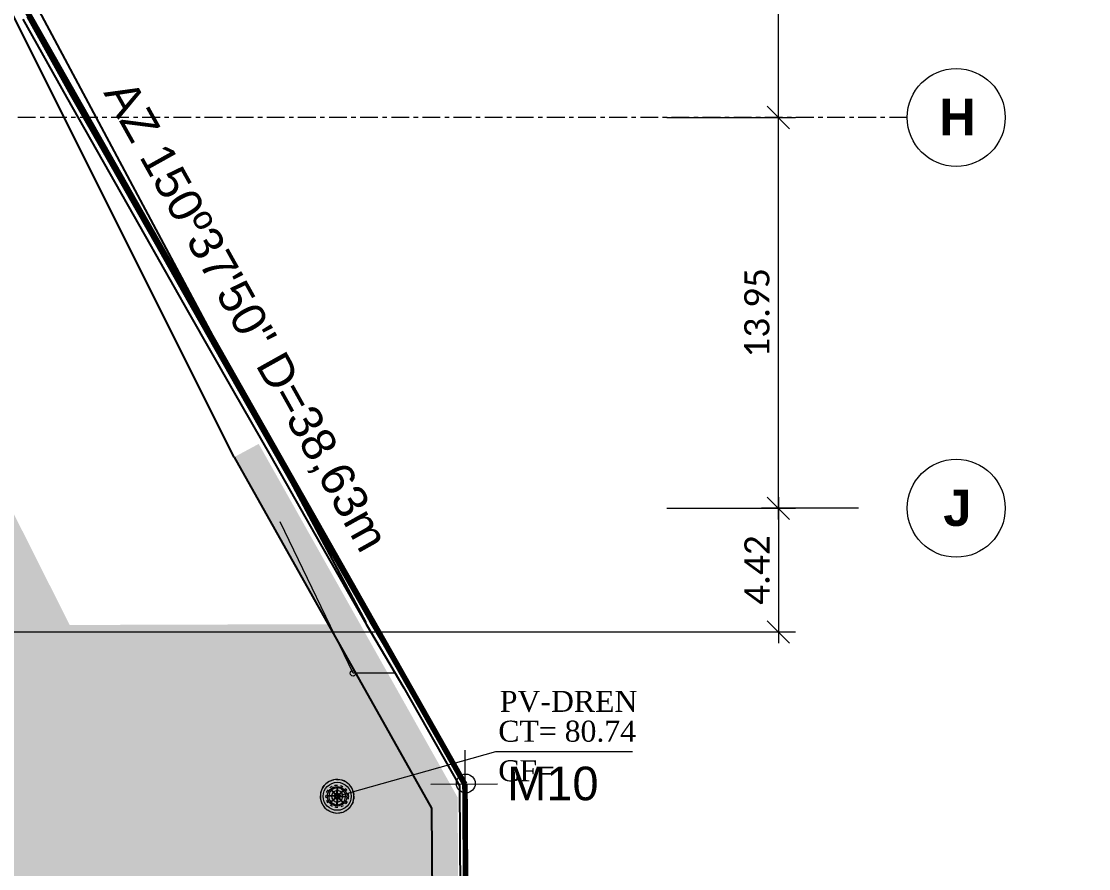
# Model space of a CAD drawing. Header units: metres. Extents: x 1156 to 2335, y -13 to 268.
# Drawn here: x 1385.97 to 1424.07, y 125.44 to 155.69 of the extents above; entities that cross this region are included whole.
import ezdxf

# ---------------------------------------------------------------- set-up
doc = ezdxf.new("R2010")
doc.units = ezdxf.units.M
doc.header["$LTSCALE"] = 0.05
doc.header["$PDMODE"] = 1
for name, pattern in [('Contínua', [0]), ('Dash dot', [0.021, 0.01, -0.005000000000000001, 0.001, -0.005000000000000001]), ('Grid Line', [0.022225, 0.0127, -0.003175, 0.003175, -0.003175])]:
    doc.linetypes.add(name, pattern=pattern)
doc.layers.get('0').update_dxf_attribs({"lineweight": 0})
doc.layers.get('Defpoints').update_dxf_attribs({"lineweight": 15})
for name, color, linetype, lineweight in [('#COTAS', 7, 'Continuous', 18), ('LEGENDA', 7, 'Contínua', 13), ('maquina', 3, 'Continuous', 20), ('P-SANR-FIXT', 7, 'Continuous', 9), ('S-GRID-IDEN', 7, 'Continuous', 5), ('S-GRID-IDEN-1', 7, 'Continuous', 18)]:
    doc.layers.add(name, color=color, linetype=linetype, lineweight=lineweight)
for name, color, linetype in [('ARQ_RUA', 2, 'Continuous'), ('HACHURA', 252, 'Continuous'), ('Muro azimute', 5, 'Continuous'), ('RUA', 2, 'Continuous'), ('sh- grama', 63, 'Continuous'), ('talude', 2, 'Continuous')]:
    doc.layers.add(name, color=color, linetype=linetype)
doc.layers.add('S-GRID-1', color=7, linetype='Grid Line', lineweight=5, true_color=0x0080c0)
doc.styles.add('Arial_B', font='arialbd.ttf', dxfattribs={"height": 1.299999999999998})
doc.styles.add('Calibri', font='calibri.ttf', dxfattribs={"height": 0.9})
doc.styles.add('L50', font='romans.shx', dxfattribs={"height": 0.75})
doc.styles.add('PDF Arial', font='arial.ttf')
doc.dimstyles.new('_Linear__M_MM_1_8mm', dxfattribs={"dimscale": 0.3048, "dimtxt": 0.9, "dimasz": 2.624671916010499, "dimexe": 2, "dimexo": 0.0625, "dimgap": 1, "dimtad": 1, "dimrnd": 0.001, "dimzin": 0, "dimdsep": 46, "dimtxsty": 'Calibri', "dimblk1": 'OBLIQUE', "dimblk2": 'OBLIQUE', "dimsah": 1, "dimcen": 0.09, "dimdle": 1.312335958005249, "dimclrd": 1, "dimclre": 1, "dimclrt": 1, "dimazin": 0, "dimtfac": 1, "dimtix": 1, "dimtmove": 0, "dimatfit": 3, "dimfxl": 0.1, "dimtvp": 1, "dimtolj": 1, "dimtzin": 0, "dimlwd": 5, "dimlwe": 5, "dimarcsym": 2})

# ---------------------------------------------------------------- blocks, each defined once
blk = doc.blocks.new('Poço de visita com grelha - DI - 1200mm-2499239-ESQUEMA IMPLANTAÇÃO GERAL Copiar 1')
at = {"layer": 'P-SANR-FIXT'}
for p, q in [((-0.2190852182830069, 0.4199428967321715), (-0.2544574053489247, 0.4553150837980894)), ((-0.009999999999999615, 0.2391419496966258), (-0.2403152697251937, 0.4694572194218202)), ((-0.02414213562373077, 0.2249998140728951), (-0.2190852182830069, 0.4199428967321715)), ((-0.009999999999999615, 0.2391419496966258), (-0.009999999999999615, 0.564856927763613)), ((0.01000000000000039, 0.2391419496966259), (0.01000000000000039, 0.564856927763613)), ((0.0100000000000004, 0.2391419496966259), (0.2403152697251944, 0.4694572194218202)), ((0.02414213562373144, 0.224999814072895), (0.2544574053489254, 0.4553150837980892)), ((-0.02414213562373078, 0.2249998140728951), (-0.3498571136907177, 0.2249998140728951)), ((-0.02414213562373035, 0.2049998140728951), (-0.3498571136907179, 0.2049998140728951)), ((-0.02414213562373036, 0.2049998140728951), (-0.2544574053489246, -0.02531545565229942)), ((-0.009999999999999615, 0.190857678449164), (-0.2403152697251938, -0.0394575912760305)), ((-0.009999999999999615, 0.190857678449164), (-0.009999999999999615, -0.1348572996178232)), ((0.01000000000000039, 0.1908576784491638), (0.01000000000000039, -0.1348572996178232)), ((0.0100000000000004, 0.1908576784491638), (0.2403152697251944, -0.03945759127603039)), ((0.02414213562373145, 0.224999814072895), (0.3498571136907185, 0.224999814072895)), ((0.0241421356237311, 0.2049998140728951), (0.2544574053489254, -0.02531545565229952)), ((0.02414213562373107, 0.2049998140728951), (0.3498571136907184, 0.2049998140728951))]:
    blk.add_line(p, q, dxfattribs=at)
at = {"layer": 'P-SANR-FIXT', "color": 8, "linetype": 'Dash dot', "true_color": 0x808080}
for radius in [0.6000000000000006, 0.4000000000000006]:
    blk.add_circle((1.586231146433192e-17, 0.2149998140728949), radius, dxfattribs=at)
at = {"layer": 'P-SANR-FIXT', "color": 5, "true_color": 0x0000ff}
blk.add_circle((4.229949723821847e-18, 0.2149998140728949), 0.5000000000000003, dxfattribs=at)
at = {"layer": 'P-SANR-FIXT'}
blk.add_circle((3.468558773533914e-16, 0.2149998140728949), 0.3500000000000003, dxfattribs=at)
for centre, radius, start, end in [((-6.767919558114955e-17, 0.2149998140728952), 0.6000000000000006, 359.9999999999996, 179.9999999999998), ((3.468558773533914e-16, 0.2149998140728949), 0.2999999999999999, 136.9102131717099, 178.0897868282901), ((3.468558773533914e-16, 0.2149998140728949), 0.2999999999999998, 91.91021317170986, 133.0897868282901), ((3.468558773533914e-16, 0.2149998140728949), 0.1999999999999998, 92.86598398259879, 132.1340160174012), ((3.468558773533914e-16, 0.2149998140728949), 0.2999999999999999, 46.91021317170993, 88.08978682828999), ((3.394534653367032e-16, 0.2149998140728949), 0.1999999999999998, 47.86598398259883, 87.13401601740104), ((3.468558773533914e-16, 0.2149998140728949), 0.3, 1.910213171709836, 43.08978682829007), ((0, 0.2149998140728952), 0.6000000000000004, 179.9999999999998, 359.9999999999992), ((3.468558773533914e-16, 0.2149998140728949), 0.3, 181.9102131717096, 223.0897868282897), ((3.468558773533914e-16, 0.2149998140728949), 0.2, 137.8659839825988, 177.1340160174011), ((3.468558773533914e-16, 0.2149998140728949), 0.2, 182.8659839825985, 222.1340160174008), ((3.468558773533914e-16, 0.2149998140728949), 0.1999999999999998, 227.8659839825985, 267.1340160174009), ((3.468558773533914e-16, 0.2149998140728949), 0.09999999999999999, 140.7391704772668, 174.2608295227332), ((3.468558773533914e-16, 0.2149998140728949), 0.1, 185.7391704772664, 219.2608295227329), ((3.468558773533914e-16, 0.2149998140728949), 0.09999999999999994, 95.7391704772667, 129.2608295227332), ((3.468558773533914e-16, 0.2149998140728949), 0.09999999999999995, 230.7391704772664, 264.2608295227329), ((3.468558773533914e-16, 0.2149998140728949), 0.09999999999999991, 50.73917047726678, 84.26082952273312), ((3.468558773533914e-16, 0.2149998140728949), 0.09999999999999992, 275.7391704772665, 309.2608295227329), ((3.394534653367032e-16, 0.2149998140728949), 0.1999999999999998, 272.8659839825987, 312.1340160174008), ((3.468558773533914e-16, 0.2149998140728949), 0.1, 5.739170477266761, 39.26082952273323), ((3.468558773533914e-16, 0.2149998140728949), 0.1, 320.7391704772664, 354.2608295227329), ((3.468558773533914e-16, 0.2149998140728949), 0.2, 2.865983982598785, 42.13401601740115), ((3.468558773533914e-16, 0.2149998140728949), 0.2, 317.8659839825985, 357.1340160174007), ((3.468558773533914e-16, 0.2149998140728949), 0.3, 316.9102131717095, 358.0897868282896), ((3.468558773533914e-16, 0.2149998140728949), 0.2999999999999998, 226.9102131717096, 268.0897868282898), ((3.468558773533914e-16, 0.2149998140728949), 0.2999999999999999, 271.9102131717097, 313.0897868282897)]:
    blk.add_arc(centre, radius, start, end, dxfattribs=at)
blk = doc.blocks.new('A$C9e43eeee')
at = {"layer": 'Muro azimute', "color": 7, "lineweight": 50}
for p, q in [((204.8413364874505, 130.5387380784655), (203.291869619723, 133.3247794723416)), ((206.1558625780817, 128.2275712928081), (204.8413364874505, 130.5387380784655)), ((207.6659289790914, 125.568454458406), (206.1558625780817, 128.2275712928081)), ((209.2049173287887, 122.8524751970822), (207.6659289790914, 125.568454458406)), ((210.7997384117698, 120.0517893964702), (209.2049173287887, 122.8524751970822)), ((212.123842420413, 117.7346073808426), (210.7997384117698, 120.0517893964702)), ((213.9089259819375, 114.5844599185789), (212.123842420413, 117.7346073808426)), ((215.5369457541165, 111.7241820870245), (213.9089259819375, 114.5844599185789)), ((216.8870435404606, 109.4480172256285), (215.5369457541165, 111.7241820870245)), ((218.8946649801001, 105.9050366347933), (216.8870435404606, 109.4480172256285)), ((219.0199928000293, 87.06010904817822), (218.8946649801001, 105.9050366347933))]:
    blk.add_line(p, q, dxfattribs=at)
blk = doc.blocks.new('A$C1ef3e068')
at = {"layer": 'Muro azimute', "color": 7, "lineweight": 0}
for p, q in [((222.9495771964239, 111.3104633313851), (222.9506694173024, 108.9266886478076)), ((224.1114634377582, 110.0885468832089), (221.7276887541802, 110.0874546623295))]:
    blk.add_line(p, q, dxfattribs=at)
at = {"layer": 'Muro azimute', "color": 4, "const_width": 0.2}
for points in [[(222.9501373097089, 110.088014745141), (223.0754650128792, 91.2430871893786), (229.7755680598644, 89.4785599765498), (242.70029953184, 83.48280207728772), (242.2762394168612, 82.71501937602352), (245.08518041936, 81.16302465377103), (240.5905514321357, 71.94439966366119), (230.9308680428148, 67.0327642942757), (225.28719032964, 55.46212387559717), (219.3860425843264, 53.26574595664877), (215.2378455135735, 35.36689561625337), (204.322632804853, 31.388089042221), (199.9660071145699, 14.03906419789161), (199.0283081476023, 4.773050843828969), (73.36817218635088, 4.495088388339013), (41.92536681077434, 4.37731795990527), (4.055474047283951, 4.182972289133204), (44.88913130881974, 212.8593178364454)], [(44.88913091514228, 212.8593178670678), (91.0197817095302, 209.2710180071701), (106.6474359378171, 204.4457785488739), (129.8380576233922, 194.937649829119), (154.7781655737335, 186.6406866222692), (178.1045026549173, 178.2774208479509), (188.3890252638339, 170.4195870097951), (196.2124602142185, 160.9885908593183), (203.9098109393636, 143.6996625985987), (222.9501373097089, 110.088014745141)]]:
    blk.add_lwpolyline(points, dxfattribs=at)
at = {"layer": 'Muro azimute', "color": 7, "lineweight": 0}
blk.add_circle((222.9806488361055, 110.1185542765766), 0.3362090895408952, dxfattribs=at)
at = {"layer": 'Muro azimute', "color": 252, "lineweight": 0}
blk.add_blockref('A$C9e43eeee', (4.055472329608165, 4.182978110451131), dxfattribs=at)
at = {"layer": 'Muro azimute', "color": 7, "lineweight": 0, "style": 'PDF Arial'}
for s, rotation, p in [('AZ 150º37\'50" D=38,63m', 299.1874636534326, (210.0322661203027, 134.7806472950724)), ('M10', 0.02625233111385745, (224.4599697475514, 109.5188224080998))]:
    blk.add_text(s, height=1.2, rotation=rotation, dxfattribs=at).set_placement(p)
blk = doc.blocks.new('Eixo - CABEÇA DE EIXO - PRETO-498843-Térreo Copiar 1')
at = {"layer": 'S-GRID-IDEN-1'}
blk.add_circle((-2.946246158342019e-20, 0), 0.003500000000000004, dxfattribs=at)
blk = doc.blocks.new('_OBLIQUE')
at = {"color": 0, "linetype": 'ByBlock'}
blk.add_line((-0.5, -0.5), (0.5, 0.5), dxfattribs=at)
blk = doc.blocks.new('*D1179')
at = {"layer": '#COTAS', "color": 1, "lineweight": 5, "transparency": 16777216}
for p, q in [((1412.994097550182, 137.9097002172341), (1412.994097550182, 152.6597002172337)), ((1409.013147550181, 152.2597002172337), (1413.603697550182, 152.2597002172337)), ((1409.013147550181, 138.3097002172341), (1413.603697550182, 138.3097002172341))]:
    blk.add_line(p, q, dxfattribs=at)
at = {"layer": 'Defpoints', "color": 0, "transparency": 16777216}
for p in [(1408.99409755018, 152.2597002172337), (1412.994097550182, 152.2597002172337), (1408.99409755018, 138.3097002172341)]:
    blk.add_point(p, dxfattribs=at)
at = {"layer": '#COTAS', "color": 1, "lineweight": 5, "transparency": 16777216, "xscale": 0.8, "yscale": 0.8, "zscale": 0.8}
for p, rotation in [((1412.994097550182, 152.2597002172337), 90), ((1412.994097550182, 138.3097002172341), 270)]:
    blk.add_blockref('_OBLIQUE', p, dxfattribs=dict(at, rotation=rotation))
at = {"layer": '#COTAS', "color": 1, "transparency": 16777216, "insert": (1412.228220627104, 145.2847002172334), "char_height": 0.9, "width": 3.878078286866439, "attachment_point": 5, "rotation": 90, "style": 'Calibri'}
blk.add_mtext('\\A1;13.95', dxfattribs=at)
blk = doc.blocks.new('*D1180')
at = {"layer": '#COTAS', "color": 1, "lineweight": 5, "transparency": 16777216}
for p, q in [((1412.994097550182, 151.8597002172337), (1412.994097550182, 164.659700217234)), ((1409.013147550181, 164.259700217234), (1413.603697550182, 164.259700217234)), ((1409.013147550181, 152.2597002172337), (1413.603697550182, 152.2597002172337))]:
    blk.add_line(p, q, dxfattribs=at)
at = {"layer": 'Defpoints', "color": 0, "transparency": 16777216}
for p in [(1408.994097550181, 164.259700217234), (1412.994097550182, 164.259700217234), (1408.99409755018, 152.2597002172337)]:
    blk.add_point(p, dxfattribs=at)
at = {"layer": '#COTAS', "color": 1, "lineweight": 5, "transparency": 16777216, "xscale": 0.8, "yscale": 0.8, "zscale": 0.8}
for p, rotation in [((1412.994097550182, 164.259700217234), 90), ((1412.994097550182, 152.2597002172337), 270)]:
    blk.add_blockref('_OBLIQUE', p, dxfattribs=dict(at, rotation=rotation))
at = {"layer": '#COTAS', "color": 1, "transparency": 16777216, "insert": (1412.228220627104, 158.2597002172334), "char_height": 0.9, "width": 3.878078286866439, "attachment_point": 5, "rotation": 90, "style": 'Calibri'}
blk.add_mtext('\\A1;12.00', dxfattribs=at)
blk = doc.blocks.new('*D1190')
at = {"layer": '#COTAS', "color": 1, "lineweight": 5, "transparency": 16777216}
for p, q in [((1412.994097550182, 138.7097002172341), (1412.994097550182, 133.4946383105742)), ((1415.85774099642, 138.3097002172341), (1412.384497550182, 138.3097002172341)), ((1319.226165810408, 133.8946383105742), (1413.603697550182, 133.8946383105742))]:
    blk.add_line(p, q, dxfattribs=at)
at = {"layer": 'Defpoints', "color": 0, "transparency": 16777216}
for p in [(1415.87679099642, 138.3097002172341, 1.567000000000008), (1319.207115810407, 133.8946383105742, -80.934), (1412.994097550182, 133.8946383105742)]:
    blk.add_point(p, dxfattribs=at)
at = {"layer": '#COTAS', "color": 1, "lineweight": 5, "transparency": 16777216, "xscale": 0.8, "yscale": 0.8, "zscale": 0.8}
for p, rotation in [((1412.994097550182, 138.3097002172341), 90), ((1412.994097550182, 133.8946383105742), 270)]:
    blk.add_blockref('_OBLIQUE', p, dxfattribs=dict(at, rotation=rotation))
at = {"layer": '#COTAS', "color": 1, "transparency": 16777216, "insert": (1412.231682165567, 136.1021692639037), "char_height": 0.9, "attachment_point": 5, "rotation": 90, "style": 'Calibri'}
blk.add_mtext('\\A1;4.42', dxfattribs=at)

msp = doc.modelspace()

# ---------------------------------------------------------------- hatches: boundary and pattern name
at = {"layer": 'HACHURA'}
h = msp.add_hatch(color=256, dxfattribs=at)
h.dxf.hatch_style = 1
edge = h.paths.add_edge_path()
edge.add_line((1302.812862685622, 155.5748781092916), (1236.166862426127, 155.5898224256653))
edge.add_line((1236.166862426127, 155.5898224256653), (1236.166862426295, 154.3304820620765))
edge.add_arc((1234.166823443563, 154.3156318596521), 2.000094113025503, -89.99888327648188, 0.4254108524095841, ccw=False)
edge.add_line((1234.166862426401, 152.3155377470065), (1229.856880891011, 149.7573781120055))
edge.add_arc((1230.237908196329, 151.8309228528047), 2.108262222659675, 181.945922484367, 259.5876872099356, ccw=False)
edge.add_line((1228.130861764022, 151.7593342252428), (1228.128863347724, 161.7348781120059))
edge.add_arc((1230.145052609009, 161.7271620067898), 2.016204026283935, 84.74075339956232, 179.7807258905393, ccw=False)
edge.add_line((1230.329862555873, 163.7348781120059), (1230.329862555873, 169.7348781120057))
edge.add_line((1230.329862555873, 169.7348781120057), (1219.080276998891, 169.7348781120056))
edge.add_line((1219.080276998891, 169.7348781120056), (1215.444823711684, 162.879416205652))
edge.add_line((1215.444823711684, 162.879416205652), (1206.236823711671, 132.3654162052199))
edge.add_line((1206.236823711671, 132.3654162052199), (1209.897823711693, 132.3664162053838))
edge.add_line((1209.897823711693, 132.3664162053838), (1221.29482371169, 132.5014162070229))
edge.add_line((1221.29482371169, 132.5014162070229), (1237.633823711668, 132.5634162060096))
edge.add_line((1237.633823711668, 132.5634162060096), (1250.728309332468, 132.4437330032054))
edge.add_line((1250.728309332468, 132.4437330032054), (1271.236823711671, 132.125416206859))
edge.add_line((1271.236823711671, 132.125416206859), (1312.191823711687, 132.0454162067845))
edge.add_line((1312.191823711687, 132.0454162067845), (1373.750241257616, 131.3697711285556))
edge.add_line((1373.750241257616, 131.3697711285556), (1389.497326218329, 130.5528662062361))
edge.add_line((1389.497326218329, 130.5528662062361), (1369.885899680564, 169.538797908738))
edge.add_line((1369.885899680564, 169.538797908738), (1361.326823711667, 183.4624162062183))
edge.add_line((1361.326823711667, 183.4624162062183), (1347.017823711688, 195.0304162061884))
edge.add_line((1347.017823711688, 195.0304162061884), (1345.877823711674, 194.6774162060692))
edge.add_line((1345.877823711674, 194.6774162060692), (1330.219823711678, 199.8384162063822))
edge.add_line((1330.219823711678, 199.8384162063822), (1315.586823711677, 205.5154162055924))
edge.add_line((1315.586823711677, 205.5154162055924), (1283.396823711674, 216.2084162055626))
edge.add_line((1283.396823711674, 216.2084162055626), (1249.607823711684, 220.6864162056818))
edge.add_line((1249.607823711684, 220.6864162056818), (1233.675486575115, 222.7976375144063))
edge.add_line((1233.675486575115, 222.7976375144063), (1217.747146271136, 224.9088588225871))
edge.add_arc((1218.535423870017, 230.8568516291651), 5.999999999999972, 168.0169236037659, 262.45067861853477, ccw=False)
edge.add_line((1212.666170053126, 232.1025882116378), (1209.211876539262, 216.0805278594717))
edge.add_line((1209.211876539262, 216.0805278594717), (1210.530011017308, 210.9257602186756))
edge.add_arc((1200.841746195216, 208.4483573977652), 10.00000000000216, -12.73862189994162, 14.343833913734386, ccw=False)
edge.add_line((1210.595607480665, 206.2433199776117), (1206.043314280156, 186.106502342405))
edge.add_arc((1196.289452994711, 188.3115397625581), 9.999999999998954, 315.62814415472076, 347.2613781000568, ccw=False)
edge.add_line((1203.437615732397, 181.3184167495165), (1201.395476378187, 179.2536264307131))
edge.add_line((1201.395476378187, 179.2536264307131), (1197.827501751453, 162.1906085904727))
edge.add_arc((1207.609591446271, 160.1143809530182), 9.999999999999561, 138.4187168122277, 168.0169236037659, ccw=False)
edge.add_line((1200.129442092573, 166.7511998933214), (1207.693450764899, 175.1638706419105))
edge.add_line((1207.693450764899, 175.1638706419105), (1209.464661493741, 177.9356941154297))
edge.add_line((1209.464661493741, 177.9356941154297), (1210.91819494379, 181.2122003914315))
edge.add_line((1210.91819494379, 181.2122003914315), (1213.253825818494, 189.1688234557358))
edge.add_line((1213.253825818494, 189.1688234557358), (1216.849180140357, 203.314990278526))
edge.add_line((1216.849180140357, 203.314990278526), (1218.663214599413, 207.5071314188004))
edge.add_line((1218.663214599413, 207.5071314188004), (1219.806440264587, 209.3694134959989))
edge.add_line((1219.806440264587, 209.3694134959989), (1221.081644647351, 210.589763215176))
edge.add_line((1221.081644647351, 210.589763215176), (1223.806899938974, 211.5688156556358))
edge.add_line((1223.806899938974, 211.5688156556358), (1225.556874564466, 212.2801394883771))
edge.add_arc((1234.114688279639, 187.9896503062176), 25.7539131064039, 90.16237061457099, 109.4079365799171, ccw=False)
edge.add_line((1234.041704315775, 213.7434599978579), (1243.258408773422, 213.7434599978579))
edge.add_arc((1241.602207912761, 163.6827440923574), 50.08810515743313, 80.56858220389921, 88.10512656855008, ccw=False)
edge.add_line((1249.809991361982, 213.0937810083418), (1263.01760928822, 211.3433973605486))
edge.add_line((1263.01760928822, 211.3433973605486), (1276.260242350603, 209.5883732149703))
edge.add_line((1276.260242350603, 209.5883732149703), (1283.783663549764, 208.5550486084555))
edge.add_line((1283.783663549764, 208.5550486084555), (1295.173189835506, 206.419383394109))
edge.add_line((1295.173189835506, 206.419383394109), (1301.959315059956, 204.6840959436903))
edge.add_line((1301.959315059956, 204.6840959436903), (1313.230046997748, 200.5240050038881))
edge.add_line((1313.230046997748, 200.5240050038881), (1329.459715907306, 194.9894796716673))
edge.add_line((1329.459715907306, 194.9894796716673), (1345.187424818502, 189.1680018419536))
edge.add_line((1345.187424818502, 189.1680018419536), (1350.051259052521, 186.6930495716535))
edge.add_line((1350.051259052521, 186.6930495716535), (1353.147557076729, 184.7107001589673))
edge.add_line((1353.147557076729, 184.7107001589673), (1357.007910422458, 181.6283293568414))
edge.add_arc((1355.708014308284, 180.1083720902202), 1.999999999999991, -90, 49.46231428484327, ccw=False)
edge.add_line((1355.708014308284, 178.1083720902203), (1348.728512554389, 178.1083720902549))
edge.add_arc((1348.728512554389, 179.1083720902551), 1.000000000000199, 179.9999999786674, 269.999999999987, ccw=False)
edge.add_line((1347.728512554389, 179.1083720906274), (1347.728512555879, 183.108372090296))
edge.add_line((1347.728512555879, 183.108372090296), (1330.228512555879, 183.1083720902206))
edge.add_line((1330.228512555879, 183.1083720902206), (1330.228512555879, 175.2186781120055))
edge.add_arc((1329.232671014608, 175.2145196532759), 0.9958502237279163, -90.23925568448698, 0.23925568448692047, ccw=False)
edge.add_line((1329.228512555879, 174.2186781120055), (1323.89651255623, 174.2186781120058))
edge.add_line((1323.89651255623, 174.2186781120058), (1323.496612555876, 168.1676860620297))
edge.add_line((1323.496612555876, 168.1676860620297), (1323.766850851699, 153.3487207332718))
edge.add_arc((1329.924914633913, 157.2437937919964), 7.286517939222757, 212.3140024552511, 252.7334273492846)
edge.add_line((1327.762146412978, 150.2856491182251), (1327.394871867838, 150.2856491182251))
edge.add_arc((1327.762892984399, 155.2951886351404), 5.023039489569128, 180.1088134756347, 265.79836720503835, ccw=False)
edge.add_line((1322.739862553336, 155.2856491182477), (1322.739862553336, 182.5348781111444))
edge.add_line((1322.739862553336, 182.5348781111444), (1309.239862555874, 182.5348781118382))
edge.add_line((1309.239862555874, 182.5348781118382), (1309.239862553149, 153.2856491181108))
edge.add_arc((1306.239862553149, 153.2856491183759), 3.000000000000227, 269.9999999997568, 359.9999999949372, ccw=False)
edge.add_line((1306.239862553136, 150.2856491183757), (1304.812862685346, 150.2856491183818))
edge.add_arc((1304.81286268545, 152.2856491183813), 1.999999999999545, 179.9999999996662, 269.9999999970167, ccw=False)
edge.add_line((1302.81286268545, 152.285649118393), (1302.812862685622, 155.5748781092916))
h = msp.add_hatch(color=254, dxfattribs=at)
h.dxf.hatch_style = 1
h.paths.add_polyline_path([(1212.195977860513, 134.0107282215482), (1199.32995717525, 84.79336315859305), (1214.30130555315, 84.83600054532431)])
h.paths.add_polyline_path([(1407.008080806368, 85.78568988649036), (1406.986465979796, 103.7259959402963), (1406.983158297278, 106.4258597192922), (1407.008025971882, 85.78568979866591)], flags=16)
edge = h.paths.add_edge_path()
edge.add_line((1183.767151331059, 25.83145774837854), (1183.75122256398, 25.75673621536513))
edge.add_line((1183.75122256398, 25.75673621536513), (1183.741149077204, 25.70948168706915))
edge.add_line((1183.741149077204, 25.70948168706915), (1183.72511879662, 25.63428395620454))
edge.add_line((1183.72511879662, 25.63428395620454), (1183.605304688754, 25.07223833323329))
edge.add_arc((1185.885731002197, 24.90369813629407), 2.286646008683192, 175.7731074927766, 270.2148287075564)
edge.add_line((1185.894304688773, 22.61706820101259), (1205.487123109817, 22.86405244818903))
edge.add_line((1205.487123109817, 22.86405244818903), (1214.30130555315, 84.83600054532431))
edge.add_line((1214.30130555315, 84.83600054532431), (1199.329957175249, 84.79336315859305))
edge.add_line((1199.329957175249, 84.79336315859305), (1189.304608461529, 47.46812756740078))
edge.add_line((1189.304608461529, 47.46812756740078), (1189.231373847798, 47.19546880121393))
edge.add_line((1189.231373847798, 47.19546880121393), (1189.124221126569, 46.79653000333806))
edge.add_line((1189.124221126569, 46.79653000333806), (1189.050838306253, 46.52331945128131))
edge.add_line((1189.050838306253, 46.52331945128131), (1183.767151331059, 25.83145774837854))
edge = h.paths.add_edge_path()
edge.add_line((1313.807770025438, 95.32412090877156), (1313.756030044313, 84.83600054532386))
edge.add_line((1313.756030044313, 84.83600054532386), (1320.405806325155, 84.83600054532431))
edge.add_line((1320.405806325155, 84.83600054532431), (1320.493984514083, 101.0453653739611))
edge.add_line((1320.493984514083, 101.0453653739611), (1380.913090526589, 100.7166882542175))
edge.add_line((1380.913090526589, 100.7166882542175), (1380.826700325871, 84.83600054532431))
edge.add_line((1380.826700325871, 84.83600054532431), (1407.182820353467, 84.83600054532431))
edge.add_line((1407.182820353467, 84.83600054532431), (1407.745763584253, 85.98424896305656))
edge.add_arc((1409.451768116328, 85.14785878112816), 1.899999999970158, 116.92909074290151, 153.8830154241595, ccw=False)
edge.add_line((1408.591281975283, 86.84183741173561), (1417.695672646325, 91.46657225409413))
edge.add_line((1417.695672646325, 91.46657225409413), (1421.032993113978, 98.24976842916399))
edge.add_line((1421.032993113978, 98.24976842916399), (1418.177504260644, 99.81824780081402))
edge.add_line((1418.177504260644, 99.81824780081402), (1418.992629498875, 101.3152604221297))
edge.add_line((1418.992629498875, 101.3152604221297), (1408.220998927653, 106.394174954574))
edge.add_line((1408.220998927653, 106.394174954574), (1402.210778933556, 108.1035964045724))
edge.add_arc((1402.702830760927, 110.0088548047292), 1.967771473567591, 177.2930916832972, 255.5192111753212, ccw=False)
edge.add_line((1400.737254950498, 110.1017865304526), (1400.609681696032, 127.5972104095387))
edge.add_line((1400.609681696032, 127.5972104095387), (1396.910918399795, 134.1696502113165))
edge.add_line((1396.910918399795, 134.1696502113165), (1315.438802073675, 133.9162412891107))
edge.add_line((1315.438802073675, 133.9162412891107), (1315.00145872191, 133.9170955796286))
edge.add_line((1315.00145872191, 133.9170955796286), (1314.510980549973, 133.9104267917197))
edge.add_line((1314.510980549973, 133.9104267917197), (1298.894297668458, 133.8125597349614))
edge.add_line((1298.894297668458, 133.8125597349614), (1249.425744750485, 133.960866511056))
edge.add_line((1249.425744750485, 133.960866511056), (1249.173082516549, 133.9616240007992))
edge.add_line((1249.173082516549, 133.9616240007992), (1247.760952937357, 133.9658578168348))
edge.add_line((1247.760952937357, 133.9658578168348), (1247.527193455181, 133.9665587007995))
edge.add_line((1247.527193455181, 133.9665587007995), (1236.835353481375, 133.9986161776548))
edge.add_line((1236.835353481375, 133.9986161776548), (1236.738452344786, 133.9989067175385))
edge.add_line((1236.738452344786, 133.9989067175385), (1236.44535435595, 133.999785516886))
edge.add_line((1236.44535435595, 133.999785516886), (1236.149733803514, 133.9999189177758))
edge.add_line((1236.149733803514, 133.9999189177758), (1212.196111030107, 134.0107281615225))
edge.add_line((1212.196111030107, 134.0107281615225), (1214.30130555315, 84.83600054532431))
edge.add_line((1214.30130555315, 84.83600054532431), (1225.765120272134, 84.83600054532431))
edge.add_line((1225.765120272134, 84.83600054532431), (1225.819001693541, 95.75818852337457))
edge.add_line((1225.819001693541, 95.75818852337457), (1230.818931593809, 95.7335228308863))
edge.add_line((1230.818931593809, 95.7335228308863), (1230.839650775987, 99.93347172522877))
edge.add_line((1230.839650775987, 99.93347172522877), (1248.80939925993, 99.84482322433965))
edge.add_line((1248.80939925993, 99.84482322433965), (1248.920296419074, 122.3245496863944))
edge.add_line((1248.920296419074, 122.3245496863944), (1284.979791503263, 122.1466605002426))
edge.add_line((1284.979791503263, 122.1466605002426), (1284.868894548254, 99.66693424592509))
edge.add_line((1284.868894548254, 99.66693424592509), (1308.828559193519, 99.5487362447399))
edge.add_line((1308.828559193519, 99.5487362447399), (1308.80784001134, 95.34878735039334))
edge.add_line((1308.80784001134, 95.34878735039334), (1313.807770025438, 95.32412090877156))
h.paths.add_polyline_path([(1228.745275316631, 37.65171221174811), (1229.020465770055, 52.14910058486808), (1256.244278848847, 51.63247060847667), (1255.969088395427, 37.1350822353576)], flags=16)
h.paths.add_polyline_path([(1320.701303851545, 108.7253797752689), (1320.764064152304, 133.6753008401662), (1381.183872999642, 133.5233177791748), (1381.121112698882, 108.5733967142761)], flags=16)
edge = h.paths.add_edge_path()
edge.add_line((1233.026484605381, 29.69987071152869), (1235.64480594914, 25.68703387058))
edge.add_line((1235.64480594914, 25.68703387058), (1265.617985048014, 25.56627899449146))
edge.add_line((1265.617985048014, 25.56627899449146), (1263.384337909028, 28.97198284678931))
edge.add_line((1263.384337909028, 28.97198284678931), (1263.40133109114, 29.12588810701451))
edge.add_line((1263.40133109114, 29.12588810701451), (1263.442485379093, 29.29109715580822))
edge.add_line((1263.442485379093, 29.29109715580822), (1263.534374119408, 29.42871140384628))
edge.add_line((1263.534374119408, 29.42871140384628), (1263.729782814007, 29.57388820012617))
edge.add_line((1263.729782814007, 29.57388820012617), (1266.754964820123, 29.56331269756689))
edge.add_line((1266.754964820123, 29.56331269756689), (1269.557553198193, 25.55040740268456))
edge.add_line((1269.557553198193, 25.55040740268456), (1280.640587741831, 25.5057564679743))
edge.add_line((1280.640587741831, 25.5057564679743), (1285.787498000465, 25.4850207792953))
edge.add_line((1285.787498000465, 25.4850207792953), (1307.302450630883, 25.28199314558529))
edge.add_line((1307.302450630883, 25.28199314558529), (1307.235653104142, 25.398611216148))
edge.add_line((1307.235653104142, 25.398611216148), (1305.109130180316, 28.63070255239987))
edge.add_arc((1305.526829995668, 28.90552406584773), 0.4999999999993107, 89.7692668253253, 213.3425265701115, ccw=False)
edge.add_line((1305.528843517022, 29.40552001156235), (1307.92924423776, 29.39584936265843))
edge.add_arc((1307.927230721224, 28.89585461317994), 0.4999988037534622, 38.64973616694232, 89.76926682538118, ccw=False)
edge.add_line((1308.317719093579, 29.20813275011929), (1310.991589173086, 25.38347943473415))
edge.add_line((1310.991589173086, 25.38347943473415), (1351.233189040537, 25.22135551089028))
edge.add_line((1351.233189040537, 25.22135551089028), (1347.726137142824, 28.36167702455819))
edge.add_line((1347.726137142824, 28.36167702455819), (1347.485584879882, 28.58707272284406))
edge.add_line((1347.485584879882, 28.58707272284406), (1347.587967512135, 29.05994531870707))
edge.add_line((1347.587967512135, 29.05994531870707), (1347.793882606016, 29.22242000451812))
edge.add_line((1347.793882606016, 29.22242000451812), (1348.059678065791, 29.23416924287509))
edge.add_line((1348.059678065791, 29.23416924287509), (1352.153402761858, 29.18554331097735))
edge.add_line((1352.153402761858, 29.18554331097735), (1354.874385472453, 26.81782104832533))
edge.add_line((1354.874385472453, 26.81782104832533), (1370.318253214566, 26.6444664535176))
edge.add_line((1370.318253214566, 26.6444664535176), (1373.815590568753, 26.63037376467779))
edge.add_line((1373.815590568753, 26.63037376467779), (1377.912332936328, 26.61386574454687))
edge.add_line((1377.912332936328, 26.61386574454687), (1378.242833606573, 31.61871682491634))
edge.add_line((1378.242833606573, 31.61871682491634), (1377.123711850773, 32.85871384216048))
edge.add_arc((1378.534202163913, 34.13170915894291), 1.900000000003204, 164.5560199166582, 222.0668745643035, ccw=False)
edge.add_line((1376.702808731756, 34.63767170366842), (1380.971741828911, 50.08959817120117))
edge.add_arc((1382.803135261065, 49.58363562647525), 1.900000000000906, 110.3274248843949, 164.5560199166259, ccw=False)
edge.add_line((1382.143104641525, 51.36530887970471), (1391.937866822536, 54.99383220116957))
edge.add_line((1391.937866822536, 54.99383220116957), (1396.084279357152, 72.04739694625837))
edge.add_arc((1397.930491349947, 71.59850800937737), 1.899999999997952, 110.58273320126469, 166.3342500322979, ccw=False)
edge.add_line((1397.262528225467, 73.37722250707716), (1402.535882122051, 75.35753241617763))
edge.add_line((1402.535882122051, 75.35753241617763), (1407.182820353467, 84.83600054532431))
edge.add_line((1407.182820353467, 84.83600054532431), (1380.82670032587, 84.83600054532431))
edge.add_line((1380.82670032587, 84.83600054532431), (1380.777365698096, 75.76705741985566))
edge.add_line((1380.777365698096, 75.76705741985566), (1320.358259685588, 76.09573453959925))
edge.add_line((1320.358259685588, 76.09573453959925), (1320.405806325156, 84.83600054532431))
edge.add_line((1320.405806325156, 84.83600054532431), (1313.756030044315, 84.83600054532431))
edge.add_line((1313.756030044315, 84.83600054532431), (1313.743491232994, 82.294280206541))
edge.add_line((1313.743491232994, 82.294280206541), (1308.733561355132, 82.31899523099824))
edge.add_line((1308.733561355132, 82.31899523099824), (1308.720326132329, 77.60900321095338))
edge.add_line((1308.720326132329, 77.60900321095338), (1230.731417714797, 77.99373869144634))
edge.add_line((1230.731417714797, 77.99373869144634), (1230.754634673278, 82.70368146951355))
edge.add_line((1230.754634673278, 82.70368146951355), (1225.754722779877, 82.72834707317057))
edge.add_line((1225.754722779877, 82.72834707317057), (1225.765120272133, 84.83600054532431))
edge.add_line((1225.765120272133, 84.83600054532431), (1214.30130555315, 84.83600054532431))
edge.add_line((1214.30130555315, 84.83600054532431), (1205.487123109817, 22.86405244818903))
edge.add_line((1205.487123109817, 22.86405244818903), (1211.934348003038, 29.77998375960457))
edge.add_line((1211.934348003038, 29.77998375960457), (1233.026484605381, 29.69987071152869))
at = {"layer": 'sh- grama'}
h = msp.add_hatch(color=63, dxfattribs=at)
edge = h.paths.add_edge_path()
edge.add_line((1393.559670947725, 140.1318690047672), (1400.611708424357, 127.6008990337542))
edge.add_line((1400.611708424357, 127.6008990337542), (1400.738402321041, 109.9444294022917))
edge.add_arc((1402.638358759446, 109.957345254396), 1.900000338703476, 180.3894891484446, 254.1232313835997)
edge.add_line((1402.118577102092, 108.1298255374707), (1408.228897591403, 106.3919335932399))
edge.add_line((1408.228897591403, 106.3919335932399), (1418.992647754408, 101.3152603995239))
edge.add_line((1418.992647754408, 101.3152603995239), (1418.177522516177, 99.81824777820871))
edge.add_line((1418.177522516177, 99.81824777820871), (1421.033011369512, 98.2497684065587))
edge.add_line((1421.033011369512, 98.2497684065587), (1417.695690901859, 91.46657223148802))
edge.add_line((1417.695690901859, 91.46657223148802), (1408.415783559479, 86.75268061909708))
edge.add_arc((1409.578000514073, 85.0630286059344), 2.05077355530294, 124.5219036161209, 153.3072296978143)
edge.add_line((1407.745781839787, 85.98424894045233), (1402.535900377584, 75.35753239357211))
edge.add_line((1402.535900377584, 75.35753239357211), (1397.297702434921, 73.39042464865008))
edge.add_arc((1397.931912335216, 71.5977656641158), 1.901538438334441, 109.4828462876583, 166.3225017663284)
edge.add_line((1396.084297612686, 72.04739692365334), (1391.937885078069, 54.99383217856351))
edge.add_line((1391.937885078069, 54.99383217856351), (1382.143122897058, 51.36530885709917))
edge.add_arc((1382.803153516597, 49.58363560387103), 1.899999999999176, 110.3274248843702, 164.5560199166348)
edge.add_line((1380.971760084444, 50.08959814859621), (1376.702826987289, 34.63767168106284))
edge.add_arc((1378.534220419441, 34.13170913633673), 1.899999999998982, 164.5560199166041, 222.0668745643673)
edge.add_line((1377.123730106306, 32.85871381955556), (1378.242851862106, 31.61871680231066))
edge.add_line((1378.242851862106, 31.61871680231066), (1382.679687839428, 49.66019409556296))
edge.add_line((1382.679687839428, 49.66019409556296), (1393.595735534175, 53.65329942013824))
edge.add_line((1393.595735534175, 53.65329942013824), (1397.848281364337, 71.56762870122651))
edge.add_line((1397.848281364337, 71.56762870122651), (1403.731373186661, 73.77691434000062))
edge.add_line((1403.731373186661, 73.77691434000062), (1409.353419996443, 85.13118932814385))
edge.add_line((1409.353419996443, 85.13118932814385), (1419.064025037609, 90.18583579372469))
edge.add_line((1419.064025037609, 90.18583579372469), (1423.441818455869, 99.09440662732896))
edge.add_line((1423.441818455869, 99.09440662732896), (1420.751445019992, 100.5721904510272))
edge.add_line((1420.751445019992, 100.5721904510272), (1421.165247816637, 101.3321571165878))
edge.add_line((1421.165247816637, 101.3321571165878), (1408.496934671073, 107.256558139671))
edge.add_line((1408.496934671073, 107.256558139671), (1401.646494182095, 109.0125763556027))
edge.add_line((1401.646494182095, 109.0125763556027), (1401.5414523406, 127.9877992355355))
edge.add_line((1401.5414523406, 127.9877992355355), (1394.440369146645, 140.6059199644686))
edge.add_line((1394.440369146645, 140.6059199644686), (1393.559670947725, 140.1318690047672))

# ---------------------------------------------------------------- linework, layer by layer
at = {"layer": 'ARQ_RUA', "elevation": 1.36860923172681}
msp.add_lwpolyline([(1393.559670947725, 140.1318690047672), (1400.611708424357, 127.6008990337542), (1400.73840746968, 109.9437118713364, 0.3331991472202022), (1402.118577102092, 108.1298255374707), (1408.221017183186, 106.3941749319684), (1418.992647754408, 101.3152603995239), (1418.177522516177, 99.81824777820871), (1421.033011369512, 98.2497684065587), (1417.695690901859, 91.46657223148802), (1408.591300230817, 86.84183738913029, 0.16265397471514), (1407.745781839787, 85.98424894045233), (1402.535900377584, 75.35753239357211), (1397.262546481001, 73.37722248447186, 0.2481767017898029), (1396.084297612686, 72.04739692365334), (1391.937885078069, 54.99383217856351), (1382.143122897058, 51.36530885709917, 0.2411339360085654), (1380.971760084444, 50.08959814859621), (1376.702826987289, 34.63767168106284, 0.2563417893826386), (1377.123730106306, 32.85871381955548), (1378.242851862106, 31.61871680231066)], format="xyb", dxfattribs=at)
at = {"layer": 'LEGENDA', "ltscale": 0.4, "elevation": -80.934, "flags": 128}
msp.add_lwpolyline([(1397.238391797287, 128.0308567783015), (1402.908977409355, 129.6250366339611), (1407.781241187094, 129.6250366339611)], dxfattribs=at)
at = {"layer": 'maquina', "color": 2}
for p, q in [((1397.80782545095, 132.4176883114653, -39.6835), (1395.207209879334, 137.8247946215603, -39.6835)), ((1399.30782545095, 132.4176883114653, -39.6835), (1397.80782545095, 132.4176883114653, -39.6835))]:
    msp.add_line(p, q, dxfattribs=at)
msp.add_circle((1397.80782545095, 132.4176883114653, -39.6835), 0.1, dxfattribs=at)
at = {"layer": 'Muro azimute'}
for points in [[(1404.139025619017, 73.82569216696191), (1409.782703332191, 85.39633258564044), (1419.442386726816, 90.30796796587873), (1419.459478166329, 90.44256305453945), (1422.632882170521, 96.83715129775572), (1423.937015708736, 99.52659294513631), (1421.128074707314, 101.0785876693355), (1421.552134821216, 101.8463703686522), (1408.627403465998, 107.8421282371657), (1401.927300419014, 109.6066554499941), (1401.801972599085, 128.4515830366092), (1399.794351159445, 131.9945636274444), (1398.444253373101, 134.2707284888403), (1396.816233600922, 137.1310063203948), (1395.031150039398, 140.2811537826585), (1393.707046030755, 142.5983357982861), (1392.112224947773, 145.3990215988981), (1390.573236598076, 148.1150008602219), (1389.063170197066, 150.774117694624), (1387.748644106435, 153.0852844802814), (1386.199177238708, 155.8713258741574)], [(1386.024322944311, 155.7742383120732), (1387.574322944299, 152.9872383115964), (1388.889322944302, 150.675238310747), (1390.399322944311, 148.0162383107619), (1391.938322944301, 145.300238310747), (1393.533322944302, 142.4992383117007), (1394.857322944295, 140.1822383118944), (1396.642322944298, 137.0322383115219), (1398.271322944314, 134.1702383117901), (1399.621322944291, 131.8942383112537), (1401.60232294429, 128.3982383119093), (1401.728322944309, 109.4522383114474), (1408.559322944314, 107.6532383108662), (1421.273322944292, 101.7552383108215), (1420.856322944306, 101.0002383118646), (1423.674322944305, 99.44323831183482), (1422.453322944315, 96.92523831074703), (1419.265322944291, 90.50123831202853), (1419.257322944289, 90.43823831101525), (1409.632322944289, 85.5442383116262), (1403.994322944312, 73.98523831126857)]]:
    msp.add_lwpolyline(points, dxfattribs=at)
at = {"layer": 'RUA'}
msp.add_line((1393.559670947725, 140.1318690047672, 1.36860923172681), (1377.858322944313, 171.5232383119093, 156.713), dxfattribs=at)
at = {"layer": 'S-GRID-1', "ltscale": 1000}
msp.add_line((1417.589598130312, 152.2597002172336, 1.567000000000008), (1180.633636551317, 152.2597002172344, 1.567000000000008), dxfattribs=at)
at = {"layer": 'talude', "linetype": 'Contínua'}
msp.add_line((1398.271322944318, 134.2327383123338, 4.4972224358266), (1378.115322944301, 171.9907383117825, 4.4972224358266), dxfattribs=at)

# ---------------------------------------------------------------- block references
at = {"layer": 'Muro azimute', "color": 252, "lineweight": 0}
msp.add_blockref('A$C1ef3e068', (1178.85183567701, 18.3635682607397), dxfattribs=at)
at = {"layer": 'P-SANR-FIXT', "rotation": 357.8695843029275}
msp.add_blockref('Poço de visita com grelha - DI - 1200mm-2499239-ESQUEMA IMPLANTAÇÃO GERAL Copiar 1', (1397.23333049798, 127.8103871060686, -1.335999999999999), dxfattribs=at)
at = {"layer": 'S-GRID-IDEN', "xscale": 499.9999999999995, "yscale": 499.9999999999995, "zscale": 499.9999999999995, "rotation": 89.99999999999982}
for p in [(1419.339598130312, 152.2597002172336, 1.567000000000008), (1419.339598130312, 138.3097002172341, 1.567000000000008)]:
    msp.add_blockref('Eixo - CABEÇA DE EIXO - PRETO-498843-Térreo Copiar 1', p, dxfattribs=at)

# ---------------------------------------------------------------- texts
at = {"layer": 'LEGENDA', "ltscale": 0.4, "char_height": 0.75, "attachment_point": 1, "style": 'L50'}
for s, width, insert in [('{\\fTimes New Roman|b0|i0|c0|p18;PV-DREN}', 6.072861861466663, (1403.047777033611, 131.7900547156261, -161.671)), ('{\\fTimes New Roman|b0|i0|c0|p18;CT= 80.74}', 6.072861861466663, (1402.993089223771, 130.7243112376111, -161.671)), ('{\\fTimes New Roman|b0|i0|c0|p18;CF= }', 5.154085872287396, (1402.993089223771, 129.3121065249817, -161.671))]:
    msp.add_mtext_dynamic_manual_height_columns(s, width=width, gutter_width=3.75, heights=[0], dxfattribs=dict(at, insert=insert))
at = {"layer": 'S-GRID-IDEN', "char_height": 1.299999999999998, "attachment_point": 1, "style": 'Arial_B'}
for s, insert, width in [('\\fArial|b1|i0|c0|p34|;H', (1418.731751716523, 152.9271178491081, 1.567000000000008), 1.603374999999998), ('\\fArial|b1|i0|c0|p34|;J', (1418.879251716523, 138.9771178491085, 1.567000000000008), 1.242615624999998)]:
    msp.add_mtext(s, dxfattribs=dict(at, insert=insert, width=width))

# ---------------------------------------------------------------- dimensions: what is measured, and where the dimension line sits
at = {"layer": '#COTAS'}
for base, p1, p2, override, picture, middle in [((1412.994097550182, 164.259700217234, 1.567000000000008), (1408.99409755018, 152.2597002172336, 1.567000000000008), (1408.99409755018, 164.259700217234, 1.567000000000008), {"dimpost": '<>', "dimfxl": 12.00000000000034}, '*D1180', (1412.228220627104, 158.2597002172334, 1.567000000000008)), ((1412.994097550182, 152.2597002172337, 1.567000000000008), (1408.99409755018, 138.3097002172341, 1.567000000000008), (1408.99409755018, 152.2597002172336, 1.567000000000008), {"dimpost": '<>', "dimfxl": 13.94999999999956}, '*D1179', (1412.228220627104, 145.2847002172334, 1.567000000000008))]:
    dim = msp.add_linear_dim(base=base, p1=p1, p2=p2, angle=90, dimstyle='_Linear__M_MM_1_8mm', override=override, dxfattribs=at)
    dim.commit()
    dim.dimension.update_dxf_attribs({"geometry": picture, "text_midpoint": middle})
at = {"layer": '#COTAS', "color": 4}
dim = msp.add_linear_dim(base=(1412.994097550182, 133.8946383105742, 1.567000000000008), p1=(1415.876790996419, 138.309700217234, 3.134000000000015), p2=(1319.207115810407, 133.8946383105742, -79.36699999999999), angle=90, dimstyle='_Linear__M_MM_1_8mm', override={"dimpost": '<>'}, dxfattribs=at)
dim.commit()
dim.dimension.update_dxf_attribs({"geometry": '*D1190', "text_midpoint": (1412.231682165567, 136.1021692639037, 1.567000000000008)})

doc.saveas('drawing.dxf')
